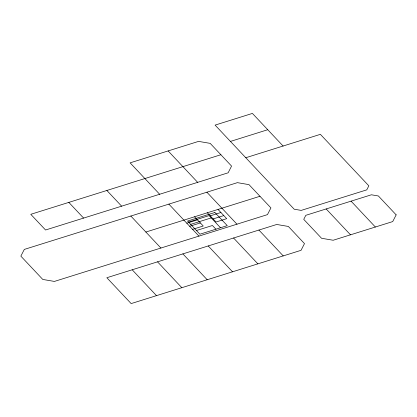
<?xml version="1.0" encoding="UTF-8"?>
<svg xmlns="http://www.w3.org/2000/svg" width="417" height="417" viewBox="0 0 417 417"><rect width="100%" height="100%" fill="white"/><g stroke="black" fill="none" stroke-linecap="round" stroke-linejoin="round"><path stroke-width="0.63" d="M230.45 141.42L267.756 129.723L283.101 146.033M220.895 154.738L30.78 214.312L45.552 230.007L228.13 172.805L231.565 166.091L210.189 143.37L198.56 141.389L130.114 162.854L159.659 194.259M245.79 157.735L320.381 134.337L368.842 185.826L366.767 189.86L301.204 210.397L294.204 209.209L215.099 125.11L252.405 113.414L267.756 129.723M145.872 232.04L259.968 196.277L270.914 207.901L267.464 214.625L54.403 281.423L42.774 279.442L20.85 256.132L24.316 249.413L237.393 182.651L249.022 184.648L259.968 196.277M188.5 222.068L209.084 215.61L220.504 227.755M186.806 223.199L197.465 219.858M210.257 215.844L220.911 212.503M190.663 224.362L211.247 217.909M189.699 226.275L200.358 222.933M213.15 218.92L223.809 215.579M192.597 229.355L203.251 226.009L194.572 216.777M196.449 230.518L212.435 225.503L215.912 229.194M132.194 269.783L106.846 277.732L131.147 303.586L301.048 250.32L304.483 243.606L288.356 226.452L276.726 224.471L132.194 269.783L156.484 295.632M351.072 201.156L375.357 227.02M326.172 208.948L350.499 234.818M258.921 230.054L283.221 255.908M168.129 150.933L197.668 182.349M206.879 192.206L236.965 224.19M218.018 209.428L226.702 218.659L216.042 222L207.358 212.769M233.567 237.998L257.873 263.857M168.864 204.121L198.94 236.111M208.229 245.947L232.524 271.801M182.881 253.89L207.186 279.744M106.861 190.47L121.628 206.17M130.839 216.037L160.905 248.042M157.537 261.84L181.838 287.694M68.826 202.386L83.598 218.081M396.15 214.859L392.72 221.578L333.178 240.249L321.549 238.269L303.743 219.352L305.817 215.318L371.396 194.791L378.381 195.969L396.15 214.859M214.88 212.482L187.546 221.052L199.92 234.208L227.26 225.639L214.88 212.482"/></g></svg>
